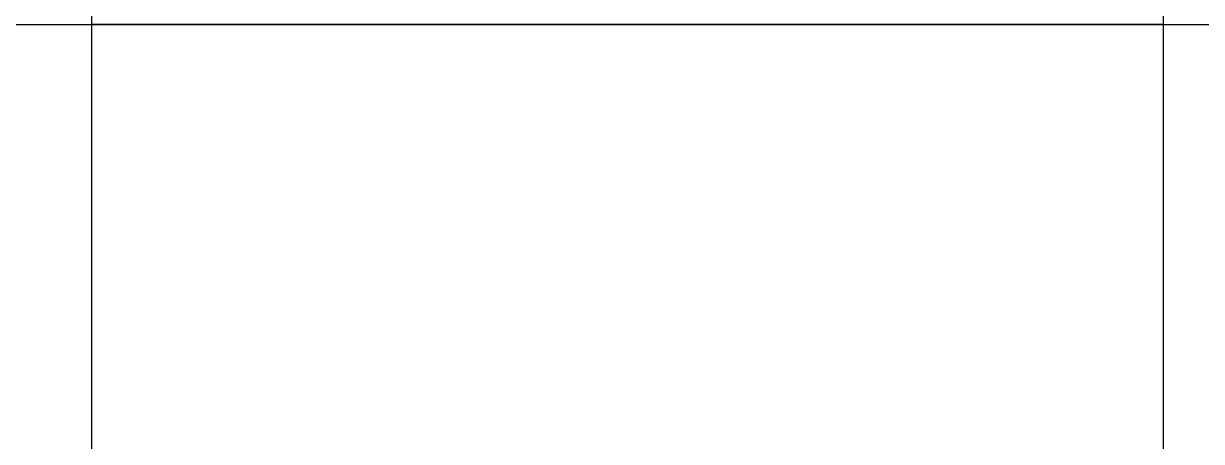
# Model space of a CAD drawing. Extents: x 14095202 to 14511487, y -1430609 to -90420.
# Drawn here: x 14372342 to 14372892, y -1225159 to -1224964 of the extents above; entities that cross this region are included whole.
import ezdxf

# ---------------------------------------------------------------- set-up
doc = ezdxf.new("R2010")
doc.units = 0
doc.header["$LTSCALE"] = 1000
doc.header["$MEASUREMENT"] = 0

# ---------------------------------------------------------------- blocks, each defined once
blk = doc.blocks.new('A$C233354C1')
for p, q in [((283.65, 9312), (283.65, 7643.38)), ((783.65, 7643.38), (783.65, 9312)), ((283.65, 7643.38), (283.65, -9800)), ((783.65, -9800), (783.65, 7643.38))]:
    blk.add_line(p, q)
blk.add_lwpolyline([(283.65, 7710.65), (783.65, 7710.65)])
blk.add_lwpolyline([(283.65, 7710.65), (783.65, 7710.65)])

msp = doc.modelspace()

# ---------------------------------------------------------------- linework, layer by layer
at = {"ltscale": 0.5}
msp.add_lwpolyline([(14371646.85, -1243564.91), (14371646.85, -1224964.91), (14462126.85, -1224964.91), (14462126.85, -1243564.91)], dxfattribs=at)

# ---------------------------------------------------------------- block references
at = {"ltscale": 0.5, "xscale": -1}
msp.add_blockref('A$C233354C1', (14373157.44, -1232675.55), dxfattribs=at)

doc.saveas('drawing.dxf')
